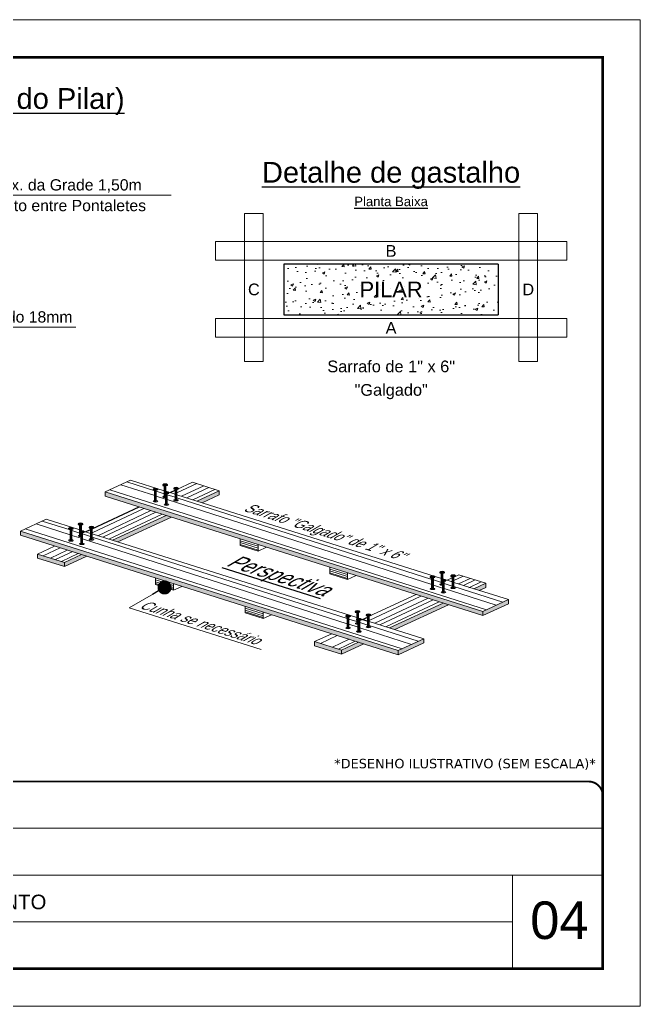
# Model space of a CAD drawing. Header units: millimetres. Extents: x 169816 to 178745, y 96537 to 113647.
# Drawn here: x 175409 to 176070, y 111469 to 112519 of the extents above; entities that cross this region are included whole.
import ezdxf
from ezdxf.enums import TextEntityAlignment as Align

# ---------------------------------------------------------------- set-up
doc = ezdxf.new("R2010")
doc.units = ezdxf.units.MM
doc.linetypes.add('CONTINUO', pattern=[0])
doc.linetypes.add('DASHED', pattern=[0.75, 0.5, -0.25])
for name, color, linetype, lineweight in [('CARIMBO', 255, 'Continuous', 9), ('CONCRETO', 251, 'Continuous', 25), ('Folhas', 255, 'Continuous', 9), ('Hachura', 251, 'Continuous', 9), ('Madeira', 126, 'Continuous', 18), ('SARRAFO DE PRESSAO', 251, 'DASHED', 9)]:
    doc.layers.add(name, color=color, linetype=linetype, lineweight=lineweight)
doc.layers.add('Demarcação 2', color=7, linetype='Continuous', lineweight=9, true_color=0xe0e0e0)
doc.styles.add('ARIAL', font='arial.ttf')
doc.styles.get("Standard").update_dxf_attribs({"font": 'arial.ttf'})
doc.styles.add('stylellllll', font='verdana.ttf', dxfattribs={"height": 2})
doc.dimstyles.new('3x', dxfattribs={"dimtxt": 10, "dimasz": 5, "dimexe": 7, "dimexo": 5, "dimgap": 4, "dimtad": 1, "dimdec": 4, "dimlfac": 0.333333, "dimdsep": 46, "dimtxsty": 'Standard', "dimblk": 'DOT', "dimcen": 0.09, "dimclrd": 1, "dimclre": 1, "dimclrt": 2, "dimadec": 0, "dimazin": 2, "dimtfac": 1, "dimtdec": 4, "dimtmove": 0, "dimatfit": 3, "dimldrblk": 'DOT', "dimfxl": 1, "dimtolj": 1, "dimtzin": 0, "dimlwd": 9, "dimlwe": 9, "dimarcsym": 0})

# ---------------------------------------------------------------- blocks, each defined once
blk = doc.blocks.new('_Dot')
at = {"color": 0, "linetype": 'ByBlock', "lineweight": -2}
blk.add_line((-0.5, 0), (-1, 0), dxfattribs=at)
at = {"color": 0, "linetype": 'ByBlock', "const_width": 0.5}
blk.add_lwpolyline([(-0.25, 0, 1), (0.25, 0, 1)], format="xyb", close=True, dxfattribs=at)
blk = doc.blocks.new('9999999999')
at = {"color": 30, "linetype": 'CONTINUO'}
for p, q in [((98564.6, 34379.6), (99584, 34379.6)), ((98564.6, 34329.8), (99488, 34329.8)), ((99584, 34329.8), (99488, 34329.8)), ((99488, 34329.8), (99488, 34230.2)), ((98564.6, 34280), (99488, 34280))]:
    blk.add_line(p, q, dxfattribs=at)
at = {"color": 30, "linetype": 'CONTINUO', "const_width": 2}
blk.add_lwpolyline([(99584, 34230.2), (99584, 34414.4, 0.414214), (99569, 34429.4), (98229, 34429.4, 0.414214), (98214, 34414.4), (98214, 34245.2, 0.414214), (98229, 34230.2), (99584, 34230.2)], format="xyb", dxfattribs=at)
at = {"layer": 'Folhas'}
blk.add_lwpolyline([(98139, 34190.2), (99624, 34190.2), (99624, 35240.2), (98139, 35240.2)], close=True, dxfattribs=at)
at = {"layer": 'Folhas', "color": 30, "const_width": 3}
blk.add_lwpolyline([(98214, 34230.2), (99584, 34230.2), (99584, 35200.2), (98214, 35200.2)], close=True, dxfattribs=at)
at = {"color": 7, "linetype": 'Continuous', "ltscale": 5, "style": 'ARIAL'}
blk.add_text('1° PAVIMENTO', height=15.483, dxfattribs=at).set_placement((98837.7, 34293.5))

msp = doc.modelspace()

# ---------------------------------------------------------------- hatches: boundary and pattern name
at = {"layer": 'Demarcação 2'}
h = msp.add_hatch(color=256, dxfattribs=at)
h.paths.add_polyline_path([(175427.98, 111949.87), (175427.98, 111945.47), (175456.59, 111936.43), (175456.59, 111940.83)])
h.paths.add_polyline_path([(175480.38, 111947.45), (175474.73, 111949.24), (175456.59, 111940.83), (175456.59, 111936.43)])
h.paths.add_polyline_path([(175570.38, 111989.16), (175564.74, 111990.94), (175507.6, 111964.46), (175513.24, 111962.68)])
h.paths.add_polyline_path([(175621.39, 112017.2), (175597.6, 112006.17), (175603.25, 112004.39), (175621.39, 112012.8)])
h = msp.add_hatch(color=256, dxfattribs=at)
h.paths.add_polyline_path([(175499.75, 112015.9), (175499.75, 112011.5), (175901.86, 111884.34), (175901.86, 111888.74)])
h.paths.add_polyline_path([(175929.08, 111896.95), (175929.08, 111901.35), (175901.86, 111888.74), (175901.86, 111884.34)])
h = msp.add_hatch(color=256, dxfattribs=at)
h.paths.add_polyline_path([(175409.74, 111974.19), (175409.74, 111969.79), (175811.85, 111842.63), (175811.85, 111847.03)])
h.paths.add_polyline_path([(175839.07, 111855.24), (175839.07, 111859.64), (175811.85, 111847.03), (175811.85, 111842.63)])
h = msp.add_hatch(color=256, dxfattribs=at)
h.paths.add_polyline_path([(175865.3, 111895.9), (175859.66, 111897.68), (175802.52, 111871.2), (175808.16, 111869.42)])
h.paths.add_polyline_path([(175905.03, 111918.7), (175892.52, 111912.91), (175898.17, 111911.12), (175905.03, 111914.3)])
h.paths.add_polyline_path([(175775.3, 111854.19), (175769.65, 111855.97), (175751.51, 111847.57), (175751.51, 111843.17)])
h.paths.add_polyline_path([(175722.9, 111856.61), (175722.9, 111852.21), (175751.51, 111843.17), (175751.51, 111847.57)])
at = {"layer": 'Hachura'}
h = msp.add_hatch(dxfattribs=at)
h.set_pattern_fill('AR-CONC', color=256, scale=4, style=0)
h.set_pattern_definition([(50, (175974.44, 116558.151), (28.69041, -2.51009), [3, -33]), (355, (175974.44, 116558.15), (-5.55005, 30.08769), [2.4, -26.4]), (100.4514, (175976.83, 116557.942), (23.14038, 27.57758), [2.5496, -28.04568]), (46.1842, (175974.44, 116566.15), (42.68964, -6.62076), [4.5, -49.5]), (96.6356, (175977.997, 116565.6), (37.3865, 38.9647), [3.8244, -42.0685]), (351.1842, (175974.44, 116566.15), (37.3865, 38.96474), [3.6, -39.6]), (21, (175978.44, 116564.151), (23.87628, -16.10476), [3, -33]), (326, (175978.44, 116564.15), (9.73261, 29.006), [2.4, -26.4]), (71.4514, (175980.43, 116562.81), (33.6089, 12.90122), [2.5496, -28.04568]), (37.5, (175974.439, 116558.151), (0.486394, 13.315754), [0, -26.08, 0, -26.8, 0, -26.5]), (7.5, (175974.439, 116558.151), (10.52278, 15.77647), [0, -15.28, 0, -25.48, 0, -10.1]), (327.5, (175965.519, 116558.151), (21.352897, -0.902195), [0, -10, 0, -31.2, 0, -41.4]), (317.5, (175961.52, 116558.151), (23.32745, 4.0042), [0, -13, 0, -20.72, 0, -29.4])])
h.paths.add_polyline_path([(175690.19, 112258.46), (175690.19, 112204.54), (175918.28, 112204.54), (175918.28, 112258.46)])
h.paths.add_polyline_path([(175766.6, 112219.06), (175841.87, 112219.06), (175841.87, 112243.94), (175766.6, 112243.94)], flags=24)
h = msp.add_hatch(dxfattribs=at)
h.set_pattern_fill('ANSI31', color=256, scale=15, angle=117.5, style=0)
h.set_pattern_definition([(162.5, (168998.3956, 118913.3281), (-0.56382337, -1.7882193), [])])
h.paths.add_polyline_path([(175662.66, 111959.98), (175643.59, 111966.01), (175643.59, 111959.01), (175662.66, 111952.98)])
h = msp.add_hatch(dxfattribs=at)
h.set_pattern_fill('ANSI31', color=256, scale=15, angle=117.5, style=0)
h.set_pattern_definition([(162.5, (169093.7418, 118883.177), (-0.56382337, -1.7882193), [])])
h.paths.add_polyline_path([(175758.01, 111929.83), (175738.94, 111935.86), (175738.94, 111928.86), (175758.01, 111922.83)])
h = msp.add_hatch(dxfattribs=at)
h.set_pattern_fill('ANSI31', color=256, scale=15, angle=117.5, style=0)
h.set_pattern_definition([(162.5, (168908.389, 118871.6213), (-0.56382337, -1.7882193), [])])
h.paths.add_polyline_path([(175572.66, 111911.27), (175572.66, 111918.27), (175553.59, 111924.3), (175553.59, 111917.3)])
h = msp.add_hatch(dxfattribs=at)
h.set_pattern_fill('ANSI31', color=256, scale=15, angle=117.5, style=0)
h.set_pattern_definition([(162.5, (169003.7353, 118841.4701), (-0.56382337, -1.7882193), [])])
h.paths.add_polyline_path([(175668, 111888.12), (175648.93, 111894.15), (175648.93, 111887.15), (175668, 111881.12)])

# ---------------------------------------------------------------- linework, layer by layer
for p, q in [((175551.03, 112018.93), (175551.03, 112018.35)), ((175551.07, 112018.93), (175553.65, 112018.23)), ((175551.15, 112018.24), (175552.64, 112017.69)), ((175551.27, 112019.21), (175554.63, 112018.31)), ((175551.8, 112019.42), (175555.35, 112018.47)), ((175552.64, 112017.69), (175552.64, 112005.26)), ((175552.68, 112019.58), (175555.86, 112018.73)), ((175552.89, 112005.23), (175552.89, 112017.15)), ((175555.84, 112018.24), (175554.35, 112017.69)), ((175554.35, 112005.26), (175554.35, 112017.69)), ((175555.96, 112018.35), (175555.96, 112018.93)), ((175561.25, 112023.66), (175561.25, 112023.09)), ((175561.28, 112023.66), (175563.86, 112022.97)), ((175561.36, 112022.97), (175562.85, 112022.43)), ((175561.49, 112023.94), (175564.84, 112023.04)), ((175562.01, 112024.15), (175565.56, 112023.2)), ((175562.62, 112015.26), (175562.62, 112014.69)), ((175562.65, 112015.26), (175565.24, 112014.57)), ((175562.74, 112014.57), (175564.23, 112014.03)), ((175562.85, 112022.43), (175562.85, 112015.54)), ((175562.85, 112014.53), (175562.85, 112009.99)), ((175562.86, 112015.54), (175566.21, 112014.65)), ((175562.89, 112024.31), (175566.07, 112023.46)), ((175563.1, 112015.66), (175563.1, 112021.88)), ((175563.1, 112009.96), (175563.1, 112014.44)), ((175563.38, 112015.76), (175566.94, 112014.81)), ((175564.23, 112014.03), (175564.23, 112001.6)), ((175564.27, 112015.92), (175567.44, 112015.07)), ((175566.05, 112022.97), (175564.56, 112022.43)), ((175564.56, 112015.94), (175564.56, 112022.43)), ((175567.43, 112014.57), (175565.94, 112014.03)), ((175565.94, 112001.59), (175565.94, 112014.03)), ((175566.17, 112023.09), (175566.17, 112023.66)), ((175567.54, 112014.69), (175567.54, 112015.26)), ((175569, 112015.22), (175574.44, 112017.74)), ((175572.83, 112020), (175572.83, 112019.42)), ((175572.86, 112020), (175575.45, 112019.3)), ((175572.95, 112019.31), (175574.44, 112018.76)), ((175573.07, 112020.28), (175576.42, 112019.38)), ((175573.59, 112020.49), (175577.15, 112019.54)), ((175574.44, 112018.76), (175574.44, 112006.33)), ((175574.48, 112020.65), (175577.65, 112019.8)), ((175574.68, 112006.3), (175574.68, 112018.21)), ((175576.15, 112018.53), (175578.07, 112019.42)), ((175577.64, 112019.31), (175576.15, 112018.76)), ((175576.15, 112006.32), (175576.15, 112018.76)), ((175577.76, 112019.42), (175577.76, 112020)), ((175564.47, 112001.57), (175564.47, 112013.48)), ((175486.14, 111976.82), (175536.13, 111999.99)), ((175472.89, 111982.6), (175476.06, 111981.75)), ((175461.03, 111977.22), (175461.03, 111976.65)), ((175461.06, 111977.22), (175463.64, 111976.53)), ((175461.14, 111976.53), (175462.63, 111975.99)), ((175461.27, 111977.5), (175464.62, 111976.6)), ((175461.79, 111977.71), (175465.34, 111976.76)), ((175462.63, 111975.99), (175462.63, 111963.55)), ((175462.68, 111977.87), (175465.85, 111977.02)), ((175462.88, 111963.53), (175462.88, 111975.44)), ((175465.84, 111976.53), (175464.35, 111975.99)), ((175464.35, 111963.55), (175464.35, 111975.99)), ((175465.95, 111976.65), (175465.95, 111977.22)), ((175471.24, 111981.95), (175471.24, 111981.38)), ((175471.27, 111981.95), (175473.86, 111981.26)), ((175471.36, 111981.26), (175472.85, 111980.72)), ((175471.48, 111982.23), (175474.83, 111981.33)), ((175472, 111982.45), (175475.56, 111981.49)), ((175472.61, 111973.56), (175472.61, 111972.98)), ((175472.64, 111973.56), (175475.23, 111972.86)), ((175472.73, 111972.87), (175474.22, 111972.32)), ((175472.85, 111980.72), (175472.85, 111973.83)), ((175472.85, 111973.84), (175476.2, 111972.94)), ((175472.85, 111972.82), (175472.85, 111968.29)), ((175473.09, 111973.96), (175473.09, 111980.17)), ((175473.09, 111968.26), (175473.09, 111972.73)), ((175473.37, 111974.05), (175476.93, 111973.1)), ((175474.22, 111972.32), (175474.22, 111959.89)), ((175474.26, 111974.21), (175477.44, 111973.36)), ((175476.05, 111981.26), (175474.56, 111980.72)), ((175474.56, 111974.23), (175474.56, 111980.72)), ((175477.42, 111972.87), (175475.93, 111972.32)), ((175475.93, 111959.89), (175475.93, 111972.32)), ((175476.17, 111981.38), (175476.17, 111981.95)), ((175477.54, 111972.98), (175477.54, 111973.56)), ((175478.99, 111973.51), (175484.43, 111976.03)), ((175482.82, 111978.29), (175482.82, 111977.72)), ((175482.86, 111978.29), (175485.44, 111977.6)), ((175482.94, 111977.6), (175484.43, 111977.06)), ((175483.06, 111978.57), (175486.42, 111977.67)), ((175483.59, 111978.78), (175487.14, 111977.83)), ((175484.43, 111977.06), (175484.43, 111964.62)), ((175484.47, 111978.94), (175487.65, 111978.09)), ((175484.68, 111964.59), (175484.68, 111976.51)), ((175487.63, 111977.6), (175486.14, 111977.06)), ((175486.14, 111964.62), (175486.14, 111977.06)), ((175487.75, 111977.72), (175487.75, 111978.29)), ((175474.46, 111959.86), (175474.46, 111971.77)), ((175856.17, 111930.4), (175856.17, 111929.82)), ((175856.2, 111930.4), (175858.79, 111929.7)), ((175856.41, 111930.68), (175859.76, 111929.78)), ((175856.93, 111930.89), (175860.49, 111929.94)), ((175857.82, 111931.05), (175860.99, 111930.2)), ((175861.09, 111929.82), (175861.09, 111930.4)), ((175845.96, 111925.66), (175845.96, 111925.09)), ((175845.99, 111925.66), (175848.57, 111924.97)), ((175846.07, 111924.97), (175847.56, 111924.43)), ((175846.2, 111925.94), (175849.55, 111925.05)), ((175846.72, 111926.16), (175850.27, 111925.21)), ((175847.56, 111924.43), (175847.56, 111912)), ((175847.61, 111926.32), (175850.78, 111925.47)), ((175847.81, 111911.97), (175847.81, 111923.88)), ((175850.77, 111924.97), (175849.28, 111924.43)), ((175849.28, 111911.99), (175849.28, 111924.43)), ((175850.88, 111925.09), (175850.88, 111925.66)), ((175856.28, 111929.71), (175857.77, 111929.16)), ((175857.54, 111922), (175857.54, 111921.43)), ((175857.57, 111922), (175860.16, 111921.31)), ((175857.66, 111921.31), (175859.15, 111920.77)), ((175857.77, 111929.16), (175857.77, 111922.28)), ((175857.77, 111921.27), (175857.77, 111916.73)), ((175857.78, 111922.28), (175861.13, 111921.38)), ((175858.02, 111922.4), (175858.02, 111928.61)), ((175858.02, 111916.7), (175858.02, 111921.18)), ((175858.3, 111922.49), (175861.86, 111921.54)), ((175859.15, 111920.77), (175859.15, 111908.33)), ((175859.19, 111922.65), (175862.37, 111921.8)), ((175859.39, 111908.31), (175859.39, 111920.22)), ((175860.98, 111929.71), (175859.49, 111929.16)), ((175859.49, 111922.68), (175859.49, 111929.16)), ((175862.35, 111921.31), (175860.86, 111920.77)), ((175860.86, 111908.33), (175860.86, 111920.77)), ((175862.47, 111921.43), (175862.47, 111922)), ((175867.75, 111926.73), (175867.75, 111926.16)), ((175867.78, 111926.73), (175870.37, 111926.04)), ((175867.87, 111926.04), (175869.36, 111925.5)), ((175867.99, 111927.01), (175871.34, 111926.11)), ((175868.52, 111927.23), (175872.07, 111926.27)), ((175869.36, 111925.5), (175869.36, 111913.07)), ((175869.4, 111927.39), (175872.58, 111926.53)), ((175869.61, 111913.04), (175869.61, 111924.95)), ((175872.56, 111926.04), (175871.07, 111925.5)), ((175871.07, 111913.06), (175871.07, 111925.5)), ((175872.68, 111926.16), (175872.68, 111926.73)), ((175766.16, 111888.69), (175766.16, 111888.12)), ((175766.19, 111888.69), (175768.78, 111888)), ((175766.4, 111888.97), (175769.75, 111888.07)), ((175766.92, 111889.18), (175770.48, 111888.23)), ((175767.81, 111889.34), (175770.99, 111888.49)), ((175771.09, 111888.12), (175771.09, 111888.69)), ((175755.95, 111883.96), (175755.95, 111883.38)), ((175755.98, 111883.96), (175758.57, 111883.26)), ((175756.07, 111883.27), (175757.56, 111882.72)), ((175756.19, 111884.24), (175759.54, 111883.34)), ((175756.71, 111884.45), (175760.27, 111883.5)), ((175757.56, 111882.72), (175757.56, 111870.29)), ((175757.6, 111884.61), (175760.77, 111883.76)), ((175757.8, 111870.26), (175757.8, 111882.18)), ((175760.76, 111883.27), (175759.27, 111882.72)), ((175759.27, 111870.29), (175759.27, 111882.72)), ((175760.88, 111883.38), (175760.88, 111883.96)), ((175766.28, 111888), (175767.77, 111887.46)), ((175767.53, 111880.29), (175767.53, 111879.72)), ((175767.57, 111880.29), (175770.15, 111879.6)), ((175767.65, 111879.6), (175769.14, 111879.06)), ((175767.77, 111887.46), (175767.77, 111880.57)), ((175767.77, 111880.57), (175771.13, 111879.68)), ((175767.77, 111879.56), (175767.77, 111875.02)), ((175768.01, 111880.69), (175768.01, 111886.91)), ((175768.01, 111875), (175768.01, 111879.47)), ((175768.3, 111880.79), (175771.85, 111879.84)), ((175769.14, 111879.06), (175769.14, 111866.63)), ((175769.18, 111880.95), (175772.36, 111880.1)), ((175769.39, 111866.6), (175769.39, 111878.51)), ((175770.97, 111888), (175769.48, 111887.46)), ((175769.48, 111880.97), (175769.48, 111887.46)), ((175769.48, 111881.65), (175779.35, 111878.53)), ((175772.34, 111879.6), (175770.85, 111879.06)), ((175770.85, 111866.62), (175770.85, 111879.06)), ((175772.46, 111879.72), (175772.46, 111880.29)), ((175773.91, 111880.25), (175779.35, 111882.77)), ((175773.91, 111880.25), (175779.35, 111882.77)), ((175777.75, 111885.03), (175777.75, 111884.45)), ((175777.78, 111885.03), (175780.36, 111884.33)), ((175777.86, 111884.34), (175779.35, 111883.79)), ((175777.99, 111885.31), (175781.34, 111884.41)), ((175778.51, 111885.52), (175782.06, 111884.57)), ((175779.35, 111883.79), (175779.35, 111871.36)), ((175779.4, 111885.68), (175782.57, 111884.83)), ((175779.6, 111871.33), (175779.6, 111883.24)), ((175782.56, 111884.34), (175781.07, 111883.79)), ((175781.07, 111871.36), (175781.07, 111883.79)), ((175782.67, 111884.45), (175782.67, 111885.03))]:
    msp.add_line(p, q)
at = {"const_width": 0.117}
for points in [[(175564.36, 112017.84, -0.1838798), (175563.11, 112017.84, -0.1838798)], [(175564.36, 112016.9, -0.1838798), (175563.11, 112016.9, -0.1838798)], [(175563.79, 112015.85, -0.0982359), (175563.11, 112015.96)], [(175564.21, 112014.04, -0.1605238), (175563.11, 112014.09)], [(175564.36, 112015.96, -0.0257332), (175564.19, 112015.91, -0.0257332)], [(175575.94, 112014.17, -0.1838798), (175574.7, 112014.17, -0.1838798)], [(175554.15, 112013.11, -0.1838798), (175552.9, 112013.11, -0.1838798)], [(175554.15, 112012.17, -0.1838798), (175552.9, 112012.17, -0.1838798)], [(175554.15, 112011.23, -0.1838798), (175552.9, 112011.23, -0.1838798)], [(175554.15, 112010.29, -0.1838798), (175552.9, 112010.29, -0.1838798)], [(175554.15, 112009.36, -0.1838798), (175552.9, 112009.36, -0.1838798)], [(175554.15, 112008.42, -0.1838798), (175552.9, 112008.42, -0.1838798)], [(175554.15, 112007.48, -0.1838798), (175552.9, 112007.48, -0.1838798)], [(175554.15, 112006.54, -0.1838798), (175552.9, 112006.54, -0.1838798)], [(175564.23, 112013.11, -0.1633298), (175563.11, 112013.15)], [(175564.23, 112012.17, -0.1633298), (175563.11, 112012.21)], [(175564.23, 112011.23, -0.1633298), (175563.11, 112011.27)], [(175565.73, 112009.44, -0.1838798), (175564.49, 112009.44, -0.1838798)], [(175565.73, 112008.5, -0.1838798), (175564.49, 112008.5, -0.1838798)], [(175565.73, 112007.57, -0.1838798), (175564.49, 112007.57, -0.1838798)], [(175565.73, 112006.63, -0.1838798), (175564.49, 112006.63, -0.1838798)], [(175565.73, 112005.69, -0.1838798), (175564.49, 112005.69, -0.1838798)], [(175565.73, 112004.75, -0.1838798), (175564.49, 112004.75, -0.1838798)], [(175565.73, 112003.82, -0.1838798), (175564.49, 112003.82, -0.1838798)], [(175575.94, 112013.24, -0.1838798), (175574.7, 112013.24, -0.1838798)], [(175575.94, 112012.3, -0.1838798), (175574.7, 112012.3, -0.1838798)], [(175575.94, 112011.36, -0.1838798), (175574.7, 112011.36, -0.1838798)], [(175575.94, 112010.42, -0.1838798), (175574.7, 112010.42, -0.1838798)], [(175575.94, 112009.49, -0.1838798), (175574.7, 112009.49, -0.1838798)], [(175575.94, 112008.55, -0.1838798), (175574.7, 112008.55, -0.1838798)], [(175575.94, 112007.61, -0.1838798), (175574.7, 112007.61, -0.1838798)], [(175565.73, 112002.88, -0.1838798), (175564.49, 112002.88, -0.1838798)], [(175474.35, 111976.13, -0.1838798), (175473.11, 111976.13, -0.1838798)], [(175474.35, 111975.19, -0.1838798), (175473.11, 111975.19, -0.1838798)], [(175473.78, 111974.14, -0.0982359), (175473.11, 111974.26)], [(175474.2, 111972.33, -0.1605238), (175473.11, 111972.38)], [(175474.35, 111974.26, -0.0257332), (175474.18, 111974.2, -0.0257332)], [(175485.94, 111972.47, -0.1838798), (175484.69, 111972.47, -0.1838798)], [(175464.14, 111971.4, -0.1838798), (175462.9, 111971.4, -0.1838798)], [(175464.14, 111970.46, -0.1838798), (175462.9, 111970.46, -0.1838798)], [(175464.14, 111969.52, -0.1838798), (175462.9, 111969.52, -0.1838798)], [(175464.14, 111968.59, -0.1838798), (175462.9, 111968.59, -0.1838798)], [(175464.14, 111967.65, -0.1838798), (175462.9, 111967.65, -0.1838798)], [(175464.14, 111966.71, -0.1838798), (175462.9, 111966.71, -0.1838798)], [(175464.14, 111965.77, -0.1838798), (175462.9, 111965.77, -0.1838798)], [(175464.14, 111964.84, -0.1838798), (175462.9, 111964.84, -0.1838798)], [(175474.22, 111971.4, -0.1633298), (175473.11, 111971.44)], [(175474.22, 111970.46, -0.1633298), (175473.11, 111970.51)], [(175474.22, 111969.52, -0.1633298), (175473.11, 111969.57)], [(175475.72, 111967.74, -0.1838798), (175474.48, 111967.74, -0.1838798)], [(175475.72, 111966.8, -0.1838798), (175474.48, 111966.8, -0.1838798)], [(175475.72, 111965.86, -0.1838798), (175474.48, 111965.86, -0.1838798)], [(175475.72, 111964.92, -0.1838798), (175474.48, 111964.92, -0.1838798)], [(175475.72, 111963.99, -0.1838798), (175474.48, 111963.99, -0.1838798)], [(175475.72, 111963.05, -0.1838798), (175474.48, 111963.05, -0.1838798)], [(175475.72, 111962.11, -0.1838798), (175474.48, 111962.11, -0.1838798)], [(175485.94, 111971.53, -0.1838798), (175484.69, 111971.53, -0.1838798)], [(175485.94, 111970.59, -0.1838798), (175484.69, 111970.59, -0.1838798)], [(175485.94, 111969.65, -0.1838798), (175484.69, 111969.65, -0.1838798)], [(175485.94, 111968.72, -0.1838798), (175484.69, 111968.72, -0.1838798)], [(175485.94, 111967.78, -0.1838798), (175484.69, 111967.78, -0.1838798)], [(175485.94, 111966.84, -0.1838798), (175484.69, 111966.84, -0.1838798)], [(175485.94, 111965.9, -0.1838798), (175484.69, 111965.9, -0.1838798)], [(175475.72, 111961.17, -0.1838798), (175474.48, 111961.17, -0.1838798)], [(175849.07, 111919.84, -0.1838798), (175847.83, 111919.84, -0.1838798)], [(175859.28, 111924.57, -0.1838798), (175858.04, 111924.57, -0.1838798)], [(175859.28, 111923.64, -0.1838798), (175858.04, 111923.64, -0.1838798)], [(175858.71, 111922.59, -0.0982359), (175858.04, 111922.7)], [(175859.13, 111920.77, -0.1605238), (175858.04, 111920.82)], [(175859.15, 111919.84, -0.1633298), (175858.04, 111919.89)], [(175859.28, 111922.7, -0.0257332), (175859.11, 111922.64, -0.0257332)], [(175870.86, 111920.91, -0.1838798), (175869.62, 111920.91, -0.1838798)], [(175870.86, 111919.97, -0.1838798), (175869.62, 111919.97, -0.1838798)], [(175849.07, 111918.91, -0.1838798), (175847.83, 111918.91, -0.1838798)], [(175849.07, 111917.97, -0.1838798), (175847.83, 111917.97, -0.1838798)], [(175849.07, 111917.03, -0.1838798), (175847.83, 111917.03, -0.1838798)], [(175849.07, 111916.09, -0.1838798), (175847.83, 111916.09, -0.1838798)], [(175849.07, 111915.16, -0.1838798), (175847.83, 111915.16, -0.1838798)], [(175849.07, 111914.22, -0.1838798), (175847.83, 111914.22, -0.1838798)], [(175849.07, 111913.28, -0.1838798), (175847.83, 111913.28, -0.1838798)], [(175859.15, 111918.91, -0.1633298), (175858.04, 111918.95)], [(175859.15, 111917.97, -0.1633298), (175858.04, 111918.01)], [(175860.65, 111916.18, -0.1838798), (175859.41, 111916.18, -0.1838798)], [(175860.65, 111915.24, -0.1838798), (175859.41, 111915.24, -0.1838798)], [(175860.65, 111914.3, -0.1838798), (175859.41, 111914.3, -0.1838798)], [(175860.65, 111913.37, -0.1838798), (175859.41, 111913.37, -0.1838798)], [(175860.65, 111912.43, -0.1838798), (175859.41, 111912.43, -0.1838798)], [(175860.65, 111911.49, -0.1838798), (175859.41, 111911.49, -0.1838798)], [(175860.65, 111910.55, -0.1838798), (175859.41, 111910.55, -0.1838798)], [(175860.65, 111909.62, -0.1838798), (175859.41, 111909.62, -0.1838798)], [(175870.86, 111919.04, -0.1838798), (175869.62, 111919.04, -0.1838798)], [(175870.86, 111918.1, -0.1838798), (175869.62, 111918.1, -0.1838798)], [(175870.86, 111917.16, -0.1838798), (175869.62, 111917.16, -0.1838798)], [(175870.86, 111916.22, -0.1838798), (175869.62, 111916.22, -0.1838798)], [(175870.86, 111915.29, -0.1838798), (175869.62, 111915.29, -0.1838798)], [(175870.86, 111914.35, -0.1838798), (175869.62, 111914.35, -0.1838798)], [(175759.06, 111878.14, -0.1838798), (175757.82, 111878.14, -0.1838798)], [(175769.27, 111882.87, -0.1838798), (175768.03, 111882.87, -0.1838798)], [(175769.27, 111881.93, -0.1838798), (175768.03, 111881.93, -0.1838798)], [(175768.7, 111880.88, -0.0982359), (175768.03, 111880.99)], [(175769.12, 111879.07, -0.1605238), (175768.03, 111879.12)], [(175769.14, 111878.14, -0.1633298), (175768.03, 111878.18)], [(175769.27, 111880.99, -0.0257332), (175769.1, 111880.94, -0.0257332)], [(175780.86, 111879.2, -0.1838798), (175779.62, 111879.2, -0.1838798)], [(175780.86, 111878.27, -0.1838798), (175779.62, 111878.27, -0.1838798)], [(175759.06, 111877.2, -0.1838798), (175757.82, 111877.2, -0.1838798)], [(175759.06, 111876.26, -0.1838798), (175757.82, 111876.26, -0.1838798)], [(175759.06, 111875.32, -0.1838798), (175757.82, 111875.32, -0.1838798)], [(175759.06, 111874.39, -0.1838798), (175757.82, 111874.39, -0.1838798)], [(175759.06, 111873.45, -0.1838798), (175757.82, 111873.45, -0.1838798)], [(175759.06, 111872.51, -0.1838798), (175757.82, 111872.51, -0.1838798)], [(175759.06, 111871.57, -0.1838798), (175757.82, 111871.57, -0.1838798)], [(175769.14, 111877.2, -0.1633298), (175768.03, 111877.24)], [(175769.14, 111876.26, -0.1633298), (175768.03, 111876.31)], [(175770.65, 111874.47, -0.1838798), (175769.4, 111874.47, -0.1838798)], [(175770.65, 111873.53, -0.1838798), (175769.4, 111873.53, -0.1838798)], [(175770.65, 111872.6, -0.1838798), (175769.4, 111872.6, -0.1838798)], [(175770.65, 111871.66, -0.1838798), (175769.4, 111871.66, -0.1838798)], [(175770.65, 111870.72, -0.1838798), (175769.4, 111870.72, -0.1838798)], [(175770.65, 111869.78, -0.1838798), (175769.4, 111869.78, -0.1838798)], [(175770.65, 111868.85, -0.1838798), (175769.4, 111868.85, -0.1838798)], [(175770.65, 111867.91, -0.1838798), (175769.4, 111867.91, -0.1838798)], [(175780.86, 111877.33, -0.1838798), (175779.62, 111877.33, -0.1838798)], [(175780.86, 111876.39, -0.1838798), (175779.62, 111876.39, -0.1838798)], [(175780.86, 111875.45, -0.1838798), (175779.62, 111875.45, -0.1838798)], [(175780.86, 111874.52, -0.1838798), (175779.62, 111874.52, -0.1838798)], [(175780.86, 111873.58, -0.1838798), (175779.62, 111873.58, -0.1838798)], [(175780.86, 111872.64, -0.1838798), (175779.62, 111872.64, -0.1838798)]]:
    msp.add_lwpolyline(points, format="xyb", dxfattribs=at)
for centre, start, end in [((175551.15, 112018.35), 180, 270), ((175555.84, 112018.35), 270, 0), ((175561.36, 112023.09), 180, 270), ((175562.74, 112014.69), 180, 270), ((175566.05, 112023.09), 270, 0), ((175567.43, 112014.69), 270, 0), ((175572.95, 112019.42), 180, 270), ((175577.64, 112019.42), 270, 0), ((175461.14, 111976.65), 180, 270), ((175465.84, 111976.65), 270, 0), ((175471.36, 111981.38), 180, 270), ((175472.73, 111972.98), 180, 270), ((175476.05, 111981.38), 270, 0), ((175477.42, 111972.98), 270, 0), ((175482.94, 111977.72), 180, 270), ((175487.63, 111977.72), 270, 0), ((175846.07, 111925.09), 180, 270), ((175850.77, 111925.09), 270, 0), ((175856.28, 111929.82), 180, 270), ((175857.66, 111921.43), 180, 270), ((175860.98, 111929.82), 270, 0), ((175862.35, 111921.43), 270, 0), ((175867.87, 111926.16), 180, 270), ((175872.56, 111926.16), 270, 0), ((175766.28, 111888.12), 180, 270), ((175770.97, 111888.12), 270, 0), ((175756.07, 111883.38), 180, 270), ((175760.76, 111883.38), 270, 0), ((175767.65, 111879.72), 180, 270), ((175772.34, 111879.72), 270, 0), ((175777.86, 111884.45), 180, 270), ((175782.56, 111884.45), 270, 0)]:
    msp.add_arc(centre, 0.117, start, end)
at = {"extrusion": (0, 0, -1)}
for centre in [(175553.51, 112018.93), (175563.72, 112023.66), (175565.1, 112015.26), (175575.31, 112020), (175473.72, 111981.95), (175463.51, 111977.22), (175475.09, 111973.56), (175485.3, 111978.29), (175858.65, 111930.4), (175848.44, 111925.66), (175860.02, 111922), (175870.23, 111926.73), (175768.64, 111888.69), (175758.43, 111883.96), (175770.01, 111880.29), (175780.23, 111885.03)]:
    msp.add_ellipse(centre, major_axis=(2.45, 0), ratio=0.2835444, start_param=-1.5707963, end_param=4.712389, dxfattribs=at)
at = {"layer": 'CONCRETO'}
for p, q in [((175690.19, 112258.46), (175690.19, 112204.54)), ((175918.28, 112258.46), (175690.19, 112258.46)), ((175918.28, 112258.46), (175918.28, 112204.54)), ((175690.19, 112204.54), (175918.28, 112204.54))]:
    msp.add_line(p, q, dxfattribs=at)
at = {"layer": 'Hachura'}
for p, q in [((175648.19, 112282.46), (175648.19, 112262.46)), ((175668.19, 112282.46), (175668.19, 112262.46)), ((175940.28, 112282.46), (175940.28, 112262.46)), ((175960.28, 112282.46), (175960.28, 112262.46)), ((175648.19, 112180.54), (175648.19, 112200.54)), ((175668.19, 112180.54), (175668.19, 112200.54)), ((175940.28, 112180.54), (175940.28, 112200.54)), ((175960.28, 112180.54), (175960.28, 112200.54)), ((175523.02, 112026.68), (175552.64, 112017.2)), ((175576.15, 112014.82), (175597.34, 112024.8)), ((175504.83, 112018.25), (175905.92, 111890.62)), ((175516.44, 112023.63), (175552.64, 112012.01)), ((175554.35, 112016.65), (175562.85, 112013.93)), ((175573.78, 112013.7), (175574.44, 112014.01)), ((175581.32, 112011.32), (175604.88, 112022.42)), ((175586.66, 112009.63), (175610.23, 112020.73)), ((175593.08, 112007.6), (175616.65, 112018.7)), ((175554.35, 112011.46), (175564.23, 112008.29)), ((175565.94, 112012.94), (175574.44, 112010.22)), ((175565.94, 112007.74), (175847.56, 111917.36)), ((175576.15, 112009.67), (175847.56, 111922.8)), ((175486.14, 111972.51), (175541.13, 111998.41)), ((175492.07, 111969.38), (175548.66, 111996.03)), ((175497.41, 111967.69), (175554.01, 111994.34)), ((175432.99, 111984.96), (175462.63, 111975.48)), ((175503.82, 111965.66), (175560.42, 111992.31)), ((175414.82, 111976.54), (175815.92, 111848.92)), ((175426.43, 111981.92), (175462.63, 111970.3)), ((175464.35, 111974.94), (175472.85, 111972.22)), ((175464.35, 111969.75), (175474.22, 111966.59)), ((175475.93, 111971.23), (175484.43, 111968.51)), ((175475.93, 111966.04), (175757.56, 111875.69)), ((175486.14, 111967.97), (175757.56, 111881.18)), ((175434.03, 111947.96), (175452, 111956.43)), ((175441.55, 111945.58), (175459.52, 111954.05)), ((175446.89, 111943.89), (175464.86, 111952.36)), ((175453.29, 111941.87), (175471.26, 111950.33)), ((175849.28, 111922.26), (175857.77, 111919.54)), ((175868.6, 111920.48), (175869.36, 111920.83)), ((175871.07, 111921.64), (175880.98, 111926.31)), ((175876.13, 111918.09), (175888.52, 111923.92)), ((175881.48, 111916.4), (175893.86, 111922.23)), ((175886.88, 111913.89), (175900.28, 111920.2)), ((175849.28, 111916.81), (175859.15, 111913.64)), ((175860.86, 111918.55), (175869.36, 111915.83)), ((175860.86, 111913.09), (175916.13, 111895.35)), ((175871.07, 111915.28), (175923.16, 111898.61)), ((175781.07, 111879.25), (175836.05, 111905.15)), ((175786.99, 111876.11), (175843.58, 111902.76)), ((175792.33, 111874.42), (175848.93, 111901.07)), ((175798.74, 111872.4), (175855.34, 111899.05)), ((175759.27, 111880.62), (175767.77, 111877.9)), ((175759.27, 111875.12), (175769.14, 111871.95)), ((175770.85, 111876.91), (175779.35, 111874.19)), ((175770.85, 111871.4), (175826.12, 111853.65)), ((175781.07, 111873.65), (175833.26, 111856.95)), ((175728.95, 111854.7), (175746.92, 111863.16)), ((175741.81, 111850.63), (175759.79, 111859.09)), ((175748.21, 111848.61), (175766.18, 111857.07))]:
    msp.add_line(p, q, dxfattribs=at)
at = {"layer": 'Madeira', "ltscale": 5}
for p, q in [((175648.19, 112312.46), (175648.19, 112282.46)), ((175668.19, 112312.46), (175648.19, 112312.46)), ((175668.19, 112312.46), (175668.19, 112282.46)), ((175940.28, 112312.46), (175940.28, 112282.46)), ((175940.28, 112312.46), (175960.28, 112312.46)), ((175960.28, 112312.46), (175960.28, 112282.46)), ((175617.19, 112262.46), (175617.19, 112282.46)), ((175991.28, 112282.46), (175617.19, 112282.46)), ((175991.28, 112262.46), (175991.28, 112282.46)), ((175991.28, 112262.46), (175617.19, 112262.46)), ((175668.19, 112262.46), (175668.19, 112200.54)), ((175940.28, 112262.46), (175940.28, 112200.54)), ((175617.19, 112200.54), (175617.19, 112180.54)), ((175991.28, 112200.54), (175617.19, 112200.54)), ((175991.28, 112200.54), (175991.28, 112180.54)), ((175991.28, 112180.54), (175617.19, 112180.54)), ((175648.19, 112180.54), (175648.19, 112154.63)), ((175668.19, 112180.54), (175668.19, 112154.63)), ((175940.28, 112180.54), (175940.28, 112154.63)), ((175960.28, 112180.54), (175960.28, 112154.63)), ((175668.19, 112154.63), (175648.19, 112154.63)), ((175940.28, 112154.63), (175960.28, 112154.63)), ((175499.75, 112015.9), (175526.97, 112028.51)), ((175526.97, 112028.51), (175562.85, 112017.16)), ((175576.15, 112018.53), (175592.79, 112026.24)), ((175592.79, 112026.24), (175621.39, 112017.2)), ((175499.75, 112015.9), (175901.86, 111888.74)), ((175499.75, 112011.5), (175499.75, 112015.9)), ((175564.56, 112016.62), (175574.44, 112013.5)), ((175569, 112015.22), (175574.44, 112017.74)), ((175597.6, 112006.17), (175621.39, 112017.2)), ((175621.39, 112017.2), (175621.39, 112012.8)), ((175499.75, 112011.5), (175901.86, 111884.34)), ((175576.15, 112012.96), (175857.77, 111923.9)), ((175603.25, 112004.39), (175621.39, 112012.8)), ((175486.14, 111976.82), (175536.13, 111999.99)), ((175409.74, 111974.19), (175436.96, 111986.8)), ((175436.96, 111986.8), (175472.85, 111975.45)), ((175507.6, 111964.46), (175564.74, 111990.94)), ((175513.24, 111962.68), (175570.38, 111989.16)), ((175409.74, 111974.19), (175811.85, 111847.03)), ((175409.74, 111969.79), (175409.74, 111974.19)), ((175474.56, 111974.91), (175484.43, 111971.79)), ((175478.99, 111973.51), (175484.43, 111976.03)), ((175409.74, 111969.79), (175811.85, 111842.63)), ((175486.14, 111971.25), (175767.77, 111882.19)), ((175643.59, 111966.01), (175643.59, 111959.01)), ((175427.98, 111949.87), (175446.13, 111958.28)), ((175643.59, 111959.01), (175662.66, 111952.98)), ((175662.66, 111952.98), (175662.66, 111959.98)), ((175662.66, 111952.98), (175671.64, 111957.14)), ((175427.98, 111945.47), (175427.98, 111949.87)), ((175427.98, 111949.87), (175456.59, 111940.83)), ((175427.98, 111945.47), (175456.59, 111936.43)), ((175456.59, 111940.83), (175474.73, 111949.24)), ((175456.59, 111936.43), (175480.38, 111947.45)), ((175456.59, 111936.43), (175456.59, 111940.83)), ((175738.94, 111935.86), (175738.94, 111928.86)), ((175553.59, 111924.3), (175553.59, 111917.3)), ((175738.94, 111928.86), (175758.01, 111922.83)), ((175758.01, 111922.83), (175758.01, 111929.83)), ((175758.01, 111922.83), (175766.99, 111926.99)), ((175859.49, 111923.36), (175869.36, 111920.23)), ((175863.92, 111921.95), (175869.36, 111924.47)), ((175871.07, 111925.27), (175876.42, 111927.75)), ((175871.07, 111919.69), (175929.08, 111901.35)), ((175876.42, 111927.75), (175905.03, 111918.7)), ((175553.59, 111917.3), (175572.66, 111911.27)), ((175572.66, 111911.27), (175572.66, 111918.27)), ((175572.66, 111911.27), (175581.64, 111915.43)), ((175892.52, 111912.91), (175905.03, 111918.7)), ((175898.17, 111911.12), (175905.03, 111914.3)), ((175905.03, 111918.7), (175905.03, 111914.3)), ((175781.07, 111883.56), (175831.06, 111906.73)), ((175901.86, 111888.74), (175929.08, 111901.35)), ((175929.08, 111896.95), (175929.08, 111901.35)), ((175648.93, 111894.15), (175648.93, 111887.15)), ((175668, 111881.12), (175668, 111888.12)), ((175802.52, 111871.2), (175859.66, 111897.68)), ((175808.16, 111869.42), (175865.3, 111895.9)), ((175901.86, 111884.34), (175929.08, 111896.95)), ((175901.86, 111888.74), (175901.86, 111884.34)), ((175648.93, 111887.15), (175668, 111881.12)), ((175668, 111881.12), (175676.98, 111885.28)), ((175781.07, 111877.99), (175839.07, 111859.64)), ((175722.9, 111856.61), (175741.05, 111865.02)), ((175722.9, 111852.21), (175722.9, 111856.61)), ((175751.51, 111847.57), (175722.9, 111856.61)), ((175811.85, 111847.03), (175839.07, 111859.64)), ((175839.07, 111855.24), (175839.07, 111859.64)), ((175722.9, 111852.21), (175751.51, 111843.17)), ((175751.51, 111847.57), (175769.65, 111855.97)), ((175751.51, 111843.17), (175775.3, 111854.19)), ((175751.51, 111843.17), (175751.51, 111847.57)), ((175811.85, 111842.63), (175839.07, 111855.24)), ((175811.85, 111842.63), (175811.85, 111847.03))]:
    msp.add_line(p, q, dxfattribs=at)
at = {"layer": 'Madeira'}
for p, q in [((175648.19, 112262.46), (175648.19, 112200.54)), ((175960.28, 112262.46), (175960.28, 112200.54))]:
    msp.add_line(p, q, dxfattribs=at)
at = {"layer": 'Madeira', "ltscale": 5}
for centre, major_axis, start_param, end_param in [((175553.51, 112006.09), (2.48, 0), 1.93026, 7.5084591), ((175563.72, 112010.82), (2.48, 0), 1.93026, 4.9157095), ((175575.31, 112007.16), (2.48, 0), 1.93026, 7.5084591), ((175565.1, 112002.43), (2.48, 0), 1.93026, 7.5084591), ((175463.51, 111964.38), (-2.48, 0), -1.2113327, 4.3668665), ((175473.72, 111969.11), (2.48, 0), 1.93026, 4.9157095), ((175475.09, 111960.72), (2.48, 0), 1.93026, 7.5084591), ((175485.3, 111965.45), (-2.48, 0), -1.2113327, 4.3668665), ((175848.44, 111912.83), (-2.48, 0), -1.2113327, 4.3668665), ((175858.65, 111917.56), (2.48, 0), 1.93026, 4.9157095), ((175860.02, 111909.16), (2.48, 0), 1.93026, 7.5084591), ((175870.23, 111913.89), (-2.48, 0), -1.2113327, 4.3668665), ((175758.43, 111871.12), (2.48, 0), 1.93026, 7.5084591), ((175768.64, 111875.85), (2.48, 0), 1.93026, 4.9157095), ((175770.01, 111867.46), (2.48, 0), 1.93026, 7.5084591), ((175780.23, 111872.19), (2.48, 0), 1.93026, 7.5084591)]:
    msp.add_ellipse(centre, major_axis=major_axis, ratio=0.3568773, start_param=start_param, end_param=end_param, dxfattribs=at)

# ---------------------------------------------------------------- block references
at = {"layer": 'SARRAFO DE PRESSAO', "color": 6, "linetype": 'ByBlock'}
msp.add_blockref('9999999999', (76445.54, 77278.32), dxfattribs=at)

# ---------------------------------------------------------------- texts
at = {"color": 0, "linetype": 'Continuous', "ltscale": 5, "style": 'ARIAL'}
for s, height, p in [('%%UPLANTA (Seção do Pilar)', 22.1184, (175345.47, 112423.62)), ('%%UDetalhe de gastalho', 22.1184, (175804.24, 112345.1)), ('%%UPlanta Baixa', 10, (175804.24, 112320.1))]:
    msp.add_text(s, height=height, dxfattribs=at).set_placement(p, align=Align.CENTER)
for s, p in [('Largura máx. da Grade 1,50m', (175314.21, 112336.78)), ('Compensado 18mm', (175314.21, 112196.26))]:
    msp.add_text(s, height=12, dxfattribs=at).set_placement(p)
msp.add_text('Espaçamento entre Pontaletes', height=12, dxfattribs=at).set_placement((175314.21, 112326.78), align=Align.TOP_LEFT)
for s, height, p in [('B', 12.44, (175804.24, 112272.46)), ('C', 12.44, (175658.19, 112231.5)), ('PILAR', 16.589, (175804.24, 112231.5)), ('D', 12.44, (175950.28, 112231.5)), ('A', 12.44, (175804.24, 112190.54)), ('Sarrafo de 1" x 6"', 12.4416, (175804.38, 112149.55)), ('"Galgado"', 12.442, (175804.38, 112124.55))]:
    msp.add_text(s, height=height, dxfattribs=at).set_placement(p, align=Align.MIDDLE_CENTER)
at = {"style": 'ARIAL', "oblique": 42}
for s, height, p in [('Sarrafo "Galgado" de 1" x 6\'\'', 9.9777, (175730.06, 111969.53)), ('%%UPerspectiva', 15, (175679.92, 111921.1))]:
    msp.add_text(s, height=height, rotation=342.45159, dxfattribs=at).set_placement(p, align=Align.CENTER)
msp.add_text('Cunha se necessário', height=9.9777, rotation=342.45159, dxfattribs=at).set_placement((175535.43, 111892.52))
at = {"style": 'stylellllll'}
msp.add_text('*DESENHO ILUSTRATIVO (SEM ESCALA)*', height=10, dxfattribs=at).set_placement((176022.1, 111721.86), align=Align.RIGHT)
at = {"layer": 'CARIMBO', "style": 'ARIAL'}
msp.add_text('04', height=40, dxfattribs=at).set_placement((175952.38, 111540.1))

# ---------------------------------------------------------------- leaders
for points, override in [([(175148.97, 112080.21), (175294.21, 112331.78), (175569.98, 112331.78)], {"dimgap": 3, "dimtad": 0}), ([(175208.79, 112069.71), (175278.96, 112191.26), (175468.67, 112191.26)], {"dimgap": 3, "dimtad": 0}), ([(175563.12, 111914.28), (175525.43, 111892.52), (175665.94, 111848.09)], {"dimasz": 15, "dimgap": 4, "dimtad": 0})]:
    msp.add_leader(points, dimstyle='3x', override=override)

doc.saveas('drawing.dxf')
